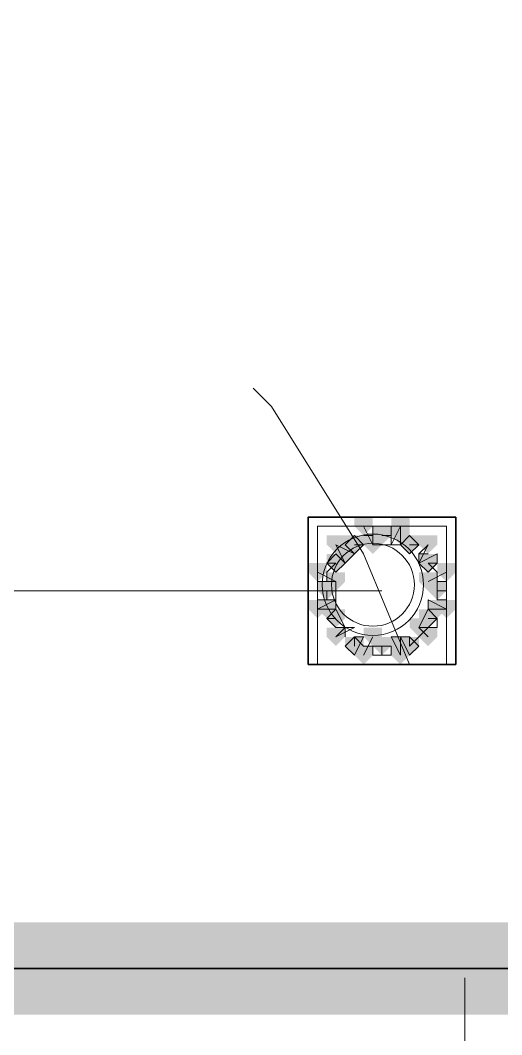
# Model space of a CAD drawing. Header units: millimetres. Extents: x 2315 to 4619, y 1334 to 1897.
# Drawn here: x 3895.07 to 3898.27, y 1541.26 to 1547.98 of the extents above; entities that cross this region are included whole.
import ezdxf

# ---------------------------------------------------------------- set-up
doc = ezdxf.new("R2010")
doc.units = ezdxf.units.MM
for name, color, linetype, true_color in [('PDF_10', 7, 'Continuous', 0x00b85c), ('PDF_AXIS', 7, 'Continuous', 0x00b85c), ('PDF_柱构件', 7, 'Continuous', 0x00b85c), ('PDF_转运站初步方案', 7, 'Continuous', 0x00b85c)]:
    doc.layers.add(name, color=color, linetype=linetype, true_color=true_color)
doc.layers.add('PDF_中心线层', color=1, linetype='Continuous')
doc.layers.add('PDF_粗实线层', color=7, linetype='Continuous')

msp = doc.modelspace()

# ---------------------------------------------------------------- hatches: boundary and pattern name
at = {"layer": 'PDF_10', "transparency": 33554559}
for points in [[(3897.4738, 1544.6282), (3897.4128, 1544.6282), (3897.4128, 1544.5671), (3897.4738, 1544.506), (3897.5349, 1544.5671), (3897.5349, 1544.6282)], [(3897.4738, 1544.6282), (3897.4128, 1544.6282), (3897.4128, 1544.5671), (3897.4738, 1544.506), (3897.5349, 1544.5671), (3897.5349, 1544.6282)], [(3897.4738, 1544.6282), (3897.4128, 1544.6282), (3897.4128, 1544.5671), (3897.4738, 1544.506), (3897.5349, 1544.5671), (3897.5349, 1544.6282)], [(3897.2906, 1544.5671), (3897.2295, 1544.5671), (3897.2295, 1544.506), (3897.2906, 1544.4449), (3897.3517, 1544.506), (3897.3517, 1544.5671)], [(3897.2906, 1544.5671), (3897.2295, 1544.5671), (3897.2295, 1544.506), (3897.2906, 1544.4449), (3897.3517, 1544.506), (3897.3517, 1544.5671)], [(3897.2906, 1544.5671), (3897.2295, 1544.5671), (3897.2295, 1544.506), (3897.2906, 1544.4449), (3897.3517, 1544.506), (3897.3517, 1544.5671)], [(3897.6571, 1544.5671), (3897.596, 1544.5671), (3897.596, 1544.506), (3897.6571, 1544.4449), (3897.7182, 1544.506), (3897.7182, 1544.5671)], [(3897.6571, 1544.5671), (3897.596, 1544.5671), (3897.596, 1544.506), (3897.6571, 1544.4449), (3897.7182, 1544.506), (3897.7182, 1544.5671)], [(3897.6571, 1544.5671), (3897.596, 1544.5671), (3897.596, 1544.506), (3897.6571, 1544.4449), (3897.7182, 1544.506), (3897.7182, 1544.5671)], [(3897.1684, 1544.4449), (3897.1074, 1544.4449), (3897.1074, 1544.3839), (3897.1684, 1544.3228), (3897.2295, 1544.3839), (3897.2295, 1544.4449)], [(3897.1684, 1544.4449), (3897.1074, 1544.4449), (3897.1074, 1544.3839), (3897.1684, 1544.3228), (3897.2295, 1544.3839), (3897.2295, 1544.4449)], [(3897.7793, 1544.4449), (3897.7182, 1544.4449), (3897.7182, 1544.3839), (3897.7793, 1544.3228), (3897.8403, 1544.3839), (3897.8403, 1544.4449)], [(3897.7793, 1544.4449), (3897.7182, 1544.4449), (3897.7182, 1544.3839), (3897.7793, 1544.3228), (3897.8403, 1544.3839), (3897.8403, 1544.4449)], [(3897.1074, 1544.2617), (3897.0463, 1544.2617), (3897.0463, 1544.2006), (3897.1074, 1544.1395), (3897.1684, 1544.2006), (3897.1684, 1544.2617)], [(3897.1074, 1544.2617), (3897.0463, 1544.2617), (3897.0463, 1544.2006), (3897.1074, 1544.1395), (3897.1684, 1544.2006), (3897.1684, 1544.2617)], [(3897.1074, 1544.2617), (3897.0463, 1544.2617), (3897.0463, 1544.2006), (3897.1074, 1544.1395), (3897.1684, 1544.2006), (3897.1684, 1544.2617)], [(3897.8403, 1544.2617), (3897.7793, 1544.2617), (3897.7793, 1544.2006), (3897.8403, 1544.1395), (3897.9014, 1544.2006), (3897.9014, 1544.2617)], [(3897.8403, 1544.2617), (3897.7793, 1544.2617), (3897.7793, 1544.2006), (3897.8403, 1544.1395), (3897.9014, 1544.2006), (3897.9014, 1544.2617)], [(3897.1684, 1544.0784), (3897.1074, 1544.0784), (3897.1074, 1544.0174), (3897.1684, 1543.9563), (3897.2295, 1544.0174), (3897.2295, 1544.0784)], [(3897.1684, 1544.0784), (3897.1074, 1544.0784), (3897.1074, 1544.0174), (3897.1684, 1543.9563), (3897.2295, 1544.0174), (3897.2295, 1544.0784)], [(3897.7793, 1544.0784), (3897.7182, 1544.0784), (3897.7182, 1544.0174), (3897.7793, 1543.9563), (3897.8403, 1544.0174), (3897.8403, 1544.0784)], [(3897.7793, 1544.0784), (3897.7182, 1544.0784), (3897.7182, 1544.0174), (3897.7793, 1543.9563), (3897.8403, 1544.0174), (3897.8403, 1544.0784)], [(3897.2906, 1543.8952), (3897.2295, 1543.8952), (3897.2295, 1543.8341), (3897.2906, 1543.773), (3897.3517, 1543.8341), (3897.3517, 1543.8952)], [(3897.2906, 1543.8952), (3897.2295, 1543.8952), (3897.2295, 1543.8341), (3897.2906, 1543.773), (3897.3517, 1543.8341), (3897.3517, 1543.8952)], [(3897.4738, 1543.8952), (3897.4128, 1543.8952), (3897.4128, 1543.8341), (3897.4738, 1543.773), (3897.5349, 1543.8341), (3897.5349, 1543.8952)], [(3897.4738, 1543.8952), (3897.4128, 1543.8952), (3897.4128, 1543.8341), (3897.4738, 1543.773), (3897.5349, 1543.8341), (3897.5349, 1543.8952)], [(3897.6571, 1543.8952), (3897.596, 1543.8952), (3897.596, 1543.8341), (3897.6571, 1543.773), (3897.7182, 1543.8341), (3897.7182, 1543.8952)], [(3897.6571, 1543.8952), (3897.596, 1543.8952), (3897.596, 1543.8341), (3897.6571, 1543.773), (3897.7182, 1543.8341), (3897.7182, 1543.8952)]]:
    msp.add_hatch(color=6, dxfattribs=at).paths.add_polyline_path(points)
at = {"layer": 'PDF_柱构件', "transparency": 33554559}
for points in [[(3897.3517, 1544.6893), (3897.2906, 1544.6893), (3897.2906, 1544.6282), (3897.3517, 1544.5671), (3897.4128, 1544.6282), (3897.4128, 1544.6893)], [(3897.596, 1544.6893), (3897.5349, 1544.6893), (3897.5349, 1544.6282), (3897.596, 1544.5671), (3897.6571, 1544.6282), (3897.6571, 1544.6893)], [(3897.596, 1544.6282), (3897.5349, 1544.6282), (3897.5349, 1544.5671), (3897.596, 1544.506), (3897.6571, 1544.5671), (3897.6571, 1544.6282)], [(3897.1684, 1544.5671), (3897.1074, 1544.5671), (3897.1074, 1544.506), (3897.1684, 1544.4449), (3897.2295, 1544.506), (3897.2295, 1544.5671)], [(3897.4128, 1544.5671), (3897.3517, 1544.5671), (3897.3517, 1544.506), (3897.4128, 1544.4449), (3897.4738, 1544.506), (3897.4738, 1544.5671)], [(3897.7793, 1544.5671), (3897.7182, 1544.5671), (3897.7182, 1544.506), (3897.7793, 1544.4449), (3897.8403, 1544.506), (3897.8403, 1544.5671)], [(3897.2295, 1544.506), (3897.1684, 1544.506), (3897.1684, 1544.4449), (3897.2295, 1544.3839), (3897.2906, 1544.4449), (3897.2906, 1544.506)], [(3897.0463, 1544.3839), (3896.9852, 1544.3839), (3896.9852, 1544.3228), (3897.0463, 1544.2617), (3897.1074, 1544.3228), (3897.1074, 1544.3839)], [(3897.1684, 1544.3228), (3897.1074, 1544.3228), (3897.1074, 1544.2617), (3897.1684, 1544.2006), (3897.2295, 1544.2617), (3897.2295, 1544.3228)], [(3897.7793, 1544.3228), (3897.7182, 1544.3228), (3897.7182, 1544.2617), (3897.7793, 1544.2006), (3897.8403, 1544.2617), (3897.8403, 1544.3228)], [(3897.9014, 1544.3839), (3897.8403, 1544.3839), (3897.8403, 1544.3228), (3897.9014, 1544.2617), (3897.9625, 1544.3228), (3897.9625, 1544.3839)], [(3897.0463, 1544.1395), (3896.9852, 1544.1395), (3896.9852, 1544.0784), (3897.0463, 1544.0174), (3897.1074, 1544.0784), (3897.1074, 1544.1395)], [(3897.1074, 1544.1395), (3897.0463, 1544.1395), (3897.0463, 1544.0784), (3897.1074, 1544.0174), (3897.1684, 1544.0784), (3897.1684, 1544.1395)], [(3897.8403, 1544.1395), (3897.7793, 1544.1395), (3897.7793, 1544.0784), (3897.8403, 1544.0174), (3897.9014, 1544.0784), (3897.9014, 1544.1395)], [(3897.9014, 1544.1395), (3897.8403, 1544.1395), (3897.8403, 1544.0784), (3897.9014, 1544.0174), (3897.9625, 1544.0784), (3897.9625, 1544.1395)], [(3897.7182, 1544.0174), (3897.6571, 1544.0174), (3897.6571, 1543.9563), (3897.7182, 1543.8952), (3897.7793, 1543.9563), (3897.7793, 1544.0174)], [(3897.1684, 1543.9563), (3897.1074, 1543.9563), (3897.1074, 1543.8952), (3897.1684, 1543.8341), (3897.2295, 1543.8952), (3897.2295, 1543.9563)], [(3897.4128, 1543.9563), (3897.3517, 1543.9563), (3897.3517, 1543.8952), (3897.4128, 1543.8341), (3897.4738, 1543.8952), (3897.4738, 1543.9563)], [(3897.7793, 1543.9563), (3897.7182, 1543.9563), (3897.7182, 1543.8952), (3897.7793, 1543.8341), (3897.8403, 1543.8952), (3897.8403, 1543.9563)], [(3897.596, 1543.8952), (3897.5349, 1543.8952), (3897.5349, 1543.8341), (3897.596, 1543.773), (3897.6571, 1543.8341), (3897.6571, 1543.8952)], [(3897.3517, 1543.8341), (3897.2906, 1543.8341), (3897.2906, 1543.773), (3897.3517, 1543.712), (3897.4128, 1543.773), (3897.4128, 1543.8341)], [(3897.596, 1543.8341), (3897.5349, 1543.8341), (3897.5349, 1543.773), (3897.596, 1543.712), (3897.6571, 1543.773), (3897.6571, 1543.8341)]]:
    msp.add_hatch(color=6, dxfattribs=at).paths.add_polyline_path(points)
at = {"layer": 'PDF_粗实线层', "transparency": 33554559}
msp.add_hatch(color=256, dxfattribs=at).paths.add_polyline_path([(3906.3306, 1554.7066), (3905.7198, 1554.7066), (3905.7198, 1542.0017), (3850.3192, 1542.0017), (3850.3192, 1554.7066), (3849.7084, 1554.7066), (3849.7084, 1541.3909), (3906.3306, 1541.3909)])
at = {"layer": 'PDF_转运站初步方案', "transparency": 33554559}
for points in [[(3897.4738, 1544.6282), (3897.4128, 1544.6282), (3897.4128, 1544.5671), (3897.4738, 1544.506), (3897.5349, 1544.5671), (3897.5349, 1544.6282)], [(3897.4738, 1544.6282), (3897.4128, 1544.6282), (3897.4128, 1544.5671), (3897.4738, 1544.506), (3897.5349, 1544.5671), (3897.5349, 1544.6282)], [(3897.2906, 1544.5671), (3897.2295, 1544.5671), (3897.2295, 1544.506), (3897.2906, 1544.4449), (3897.3517, 1544.506), (3897.3517, 1544.5671)], [(3897.2906, 1544.5671), (3897.2295, 1544.5671), (3897.2295, 1544.506), (3897.2906, 1544.4449), (3897.3517, 1544.506), (3897.3517, 1544.5671)], [(3897.6571, 1544.5671), (3897.596, 1544.5671), (3897.596, 1544.506), (3897.6571, 1544.4449), (3897.7182, 1544.506), (3897.7182, 1544.5671)], [(3897.6571, 1544.5671), (3897.596, 1544.5671), (3897.596, 1544.506), (3897.6571, 1544.4449), (3897.7182, 1544.506), (3897.7182, 1544.5671)], [(3897.1684, 1544.4449), (3897.1074, 1544.4449), (3897.1074, 1544.3839), (3897.1684, 1544.3228), (3897.2295, 1544.3839), (3897.2295, 1544.4449)], [(3897.1684, 1544.4449), (3897.1074, 1544.4449), (3897.1074, 1544.3839), (3897.1684, 1544.3228), (3897.2295, 1544.3839), (3897.2295, 1544.4449)], [(3897.7793, 1544.4449), (3897.7182, 1544.4449), (3897.7182, 1544.3839), (3897.7793, 1544.3228), (3897.8403, 1544.3839), (3897.8403, 1544.4449)], [(3897.7793, 1544.4449), (3897.7182, 1544.4449), (3897.7182, 1544.3839), (3897.7793, 1544.3228), (3897.8403, 1544.3839), (3897.8403, 1544.4449)], [(3897.1074, 1544.2617), (3897.0463, 1544.2617), (3897.0463, 1544.2006), (3897.1074, 1544.1395), (3897.1684, 1544.2006), (3897.1684, 1544.2617)], [(3897.1074, 1544.2617), (3897.0463, 1544.2617), (3897.0463, 1544.2006), (3897.1074, 1544.1395), (3897.1684, 1544.2006), (3897.1684, 1544.2617)], [(3897.8403, 1544.2617), (3897.7793, 1544.2617), (3897.7793, 1544.2006), (3897.8403, 1544.1395), (3897.9014, 1544.2006), (3897.9014, 1544.2617)], [(3897.8403, 1544.2617), (3897.7793, 1544.2617), (3897.7793, 1544.2006), (3897.8403, 1544.1395), (3897.9014, 1544.2006), (3897.9014, 1544.2617)], [(3897.1684, 1544.0784), (3897.1074, 1544.0784), (3897.1074, 1544.0174), (3897.1684, 1543.9563), (3897.2295, 1544.0174), (3897.2295, 1544.0784)], [(3897.1684, 1544.0784), (3897.1074, 1544.0784), (3897.1074, 1544.0174), (3897.1684, 1543.9563), (3897.2295, 1544.0174), (3897.2295, 1544.0784)], [(3897.7793, 1544.0784), (3897.7182, 1544.0784), (3897.7182, 1544.0174), (3897.7793, 1543.9563), (3897.8403, 1544.0174), (3897.8403, 1544.0784)], [(3897.7793, 1544.0784), (3897.7182, 1544.0784), (3897.7182, 1544.0174), (3897.7793, 1543.9563), (3897.8403, 1544.0174), (3897.8403, 1544.0784)], [(3897.2906, 1543.8952), (3897.2295, 1543.8952), (3897.2295, 1543.8341), (3897.2906, 1543.773), (3897.3517, 1543.8341), (3897.3517, 1543.8952)], [(3897.2906, 1543.8952), (3897.2295, 1543.8952), (3897.2295, 1543.8341), (3897.2906, 1543.773), (3897.3517, 1543.8341), (3897.3517, 1543.8952)], [(3897.4738, 1543.8952), (3897.4128, 1543.8952), (3897.4128, 1543.8341), (3897.4738, 1543.773), (3897.5349, 1543.8341), (3897.5349, 1543.8952)], [(3897.4738, 1543.8952), (3897.4128, 1543.8952), (3897.4128, 1543.8341), (3897.4738, 1543.773), (3897.5349, 1543.8341), (3897.5349, 1543.8952)], [(3897.6571, 1543.8952), (3897.596, 1543.8952), (3897.596, 1543.8341), (3897.6571, 1543.773), (3897.7182, 1543.8341), (3897.7182, 1543.8952)], [(3897.6571, 1543.8952), (3897.596, 1543.8952), (3897.596, 1543.8341), (3897.6571, 1543.773), (3897.7182, 1543.8341), (3897.7182, 1543.8952)]]:
    msp.add_hatch(color=6, dxfattribs=at).paths.add_polyline_path(points)

# ---------------------------------------------------------------- linework, layer by layer
at = {"layer": 'PDF_10', "color": 6, "lineweight": 18}
for points in [[(3897.5349, 1544.5671), (3897.4738, 1544.5671)], [(3897.3517, 1544.506), (3897.2906, 1544.506)], [(3897.7182, 1544.506), (3897.6571, 1544.506)], [(3897.1074, 1544.3839), (3897.1684, 1544.3839), (3897.1074, 1544.3228)], [(3897.8403, 1544.3228), (3897.7793, 1544.3839), (3897.8403, 1544.3839)], [(3897.1074, 1544.2006), (3897.1074, 1544.1395)], [(3897.8403, 1544.1395), (3897.8403, 1544.2006), (3897.9014, 1544.2006)], [(3897.1684, 1544.0174), (3897.1074, 1544.0174), (3897.1684, 1543.9563)], [(3897.7793, 1543.9563), (3897.8403, 1544.0174), (3897.7793, 1544.0174)], [(3897.2906, 1543.8341), (3897.2906, 1543.8952), (3897.3517, 1543.8341)], [(3897.6571, 1543.8952), (3897.6571, 1543.8341), (3897.7182, 1543.8952)], [(3897.4738, 1543.773), (3897.4738, 1543.8341), (3897.5349, 1543.8341)]]:
    msp.add_lwpolyline(points, dxfattribs=at)
at = {"layer": 'PDF_AXIS', "color": 6, "lineweight": 18}
msp.add_lwpolyline([(3897.9014, 1544.6282), (3897.9014, 1543.712), (3897.0463, 1543.712), (3897.0463, 1544.6282)], close=True, dxfattribs=at)
at = {"layer": 'PDF_中心线层', "color": 6, "lineweight": 18}
for points in [[(3896.6187, 1545.5444), (3896.7409, 1545.4222), (3897.3517, 1544.4449), (3897.6571, 1543.712)], [(3897.4738, 1544.2006), (3886.6014, 1544.2006)], [(3886.0517, 1541.6963), (3898.0236, 1541.6963), (3886.0517, 1541.6963)], [(3898.0236, 1541.6352), (3898.0236, 1541.1466), (3897.7793, 1539.986), (3897.3517, 1538.9476), (3896.7409, 1537.9703), (3895.9468, 1537.1763), (3895.0306, 1536.5044), (3893.9922, 1536.0157), (3892.8928, 1535.7714), (3891.7322, 1535.7103), (3890.6328, 1535.8325), (3889.5333, 1536.2601), (3888.9836, 1536.5655)]]:
    msp.add_lwpolyline(points, dxfattribs=at)
at = {"layer": 'PDF_柱构件', "color": 6, "lineweight": 18}
for points in [[(3897.3517, 1544.6282), (3897.4128, 1544.506)], [(3897.5349, 1544.506), (3897.4128, 1544.506), (3897.4128, 1544.6282), (3897.5349, 1544.6282)], [(3897.596, 1544.6282), (3897.596, 1544.506), (3897.5349, 1544.506)], [(3897.3517, 1544.506), (3897.2906, 1544.4449), (3897.2295, 1544.506), (3897.2906, 1544.5671)], [(3897.6571, 1544.4449), (3897.596, 1544.506), (3897.6571, 1544.5671), (3897.7182, 1544.506)], [(3897.1684, 1544.506), (3897.2906, 1544.4449), (3897.2295, 1544.3839)], [(3897.7793, 1544.506), (3897.7182, 1544.3839), (3897.7182, 1544.4449)], [(3897.2295, 1544.3839), (3897.1684, 1544.3228), (3897.1074, 1544.3839), (3897.1684, 1544.4449)], [(3897.7793, 1544.3228), (3897.7182, 1544.3839), (3897.8403, 1544.4449), (3897.8403, 1544.3839)], [(3897.0463, 1544.3228), (3897.1684, 1544.2617)], [(3897.9014, 1544.3228), (3897.7793, 1544.2617)], [(3897.1684, 1544.2617), (3897.1684, 1544.1395), (3897.0463, 1544.1395), (3897.0463, 1544.2617)], [(3897.8403, 1544.1395), (3897.8403, 1544.2617), (3897.9014, 1544.2617), (3897.9014, 1544.1395)], [(3897.0463, 1544.0784), (3897.1684, 1544.1395), (3897.1684, 1544.0784)], [(3897.9014, 1544.0784), (3897.7793, 1544.0784), (3897.7793, 1544.1395)], [(3897.1684, 1544.0784), (3897.2295, 1543.9563), (3897.1684, 1543.9563), (3897.1074, 1544.0174)], [(3897.7182, 1543.9563), (3897.7793, 1544.0784), (3897.8403, 1544.0174), (3897.8403, 1543.9563)], [(3897.1684, 1543.8952), (3897.2295, 1543.9563), (3897.2906, 1543.9563)], [(3897.7793, 1543.8952), (3897.7182, 1543.9563)], [(3897.2906, 1543.8952), (3897.3517, 1543.8952), (3897.2906, 1543.773), (3897.2295, 1543.8341)], [(3897.3517, 1543.773), (3897.4128, 1543.8952)], [(3897.596, 1543.773), (3897.5349, 1543.8952), (3897.596, 1543.8952)], [(3897.596, 1543.8952), (3897.6571, 1543.8952), (3897.7182, 1543.8341), (3897.6571, 1543.773)], [(3897.4128, 1543.8341), (3897.5349, 1543.8341), (3897.5349, 1543.773), (3897.4128, 1543.773)]]:
    msp.add_lwpolyline(points, close=True, dxfattribs=at)
for points in [[(3897.4128, 1544.5671), (3897.3517, 1544.5671)], [(3897.7793, 1544.4449), (3897.7182, 1544.4449)], [(3897.1074, 1544.3228), (3897.1074, 1544.2617)], [(3897.8403, 1544.2617), (3897.8403, 1544.3228)], [(3897.2295, 1543.9563), (3897.2295, 1543.8952)], [(3897.7182, 1543.8952), (3897.7793, 1543.9563)], [(3897.3517, 1543.8341), (3897.4128, 1543.8341)]]:
    msp.add_lwpolyline(points, dxfattribs=at)
at = {"layer": 'PDF_粗实线层', "lineweight": 35}
msp.add_lwpolyline([(3850.0138, 1554.7066), (3850.0138, 1541.6963), (3906.0252, 1541.6963), (3906.0252, 1554.7066)], dxfattribs=at)
at = {"layer": 'PDF_粗实线层', "color": 6, "lineweight": 35}
msp.add_lwpolyline([(3897.9625, 1544.6893), (3897.9625, 1543.712), (3896.9852, 1543.712), (3896.9852, 1544.6893)], close=True, dxfattribs=at)
at = {"layer": 'PDF_转运站初步方案', "color": 6, "lineweight": 18}
for radius in [0.3359, 0.2749]:
    msp.add_circle((3897.4138, 1544.2406), radius, dxfattribs=at)

doc.saveas('drawing.dxf')
